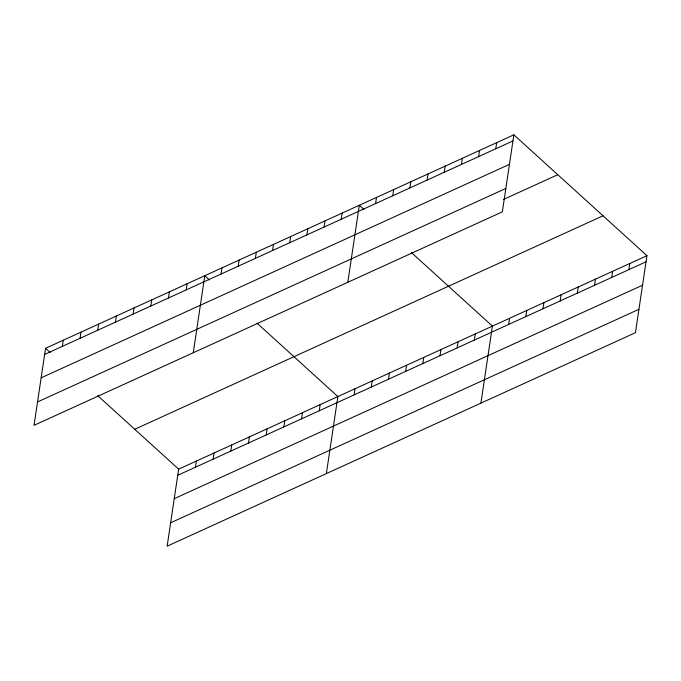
<?xml version="1.0" encoding="UTF-8"?>
<svg xmlns="http://www.w3.org/2000/svg" width="681" height="681" viewBox="0 0 681 681"><rect width="100%" height="100%" fill="white"/><g stroke="black" fill="none" stroke-linecap="round" stroke-linejoin="round"><path stroke-width="1.02" d="M45.559 348.297L34.05 425.327L502.348 211.851L513.857 134.821L45.559 348.297L50.181 352.494M62.337 346.374L63.256 340.228M80.026 338.304L80.945 332.166M97.715 330.242L98.634 324.105M115.412 322.181L116.323 316.035M133.101 314.111L134.021 307.974M150.79 306.05L151.71 299.912M168.479 297.98L169.399 291.843M186.177 289.919L187.088 283.781M193.268 352.741L204.785 275.711L209.407 279.917M97.775 395.712L178.652 469.149L167.143 546.179L635.441 332.703L646.95 255.673L513.857 134.821M221.036 274.026L221.955 267.888M195.43 467.226L196.341 461.088M238.205 266.203L239.125 260.057M213.119 459.156L214.038 453.018M255.375 258.371L256.294 252.234M230.808 451.094L231.727 444.957M272.553 250.548L273.464 244.402M248.497 443.033L249.416 436.887M289.723 242.717L290.634 236.579M266.194 434.963L267.105 428.826M306.893 234.894L307.812 228.748M283.883 426.902L284.803 420.764M324.062 227.062L324.982 220.925M301.572 418.841L302.492 412.695M341.232 219.231L342.151 213.093M319.261 410.771L320.181 404.633M347.812 282.3L359.321 205.27L363.943 209.467M326.361 473.593L337.878 396.572L257.001 323.126M375.571 203.576L376.491 197.439M354.129 394.878L355.048 388.74M392.741 195.753L393.661 189.616M371.298 387.055L372.218 380.917M409.919 187.922L410.83 181.784M388.468 379.223L389.387 373.086M427.089 180.099L428.008 173.961M405.638 371.4L406.557 365.254M444.259 172.267L445.178 166.13M422.807 363.569L423.727 357.431M461.429 164.444L462.348 158.307M439.986 355.746L440.896 349.6M478.598 156.613L479.518 150.475M457.155 347.914L458.066 341.777M495.768 148.79L496.687 142.652M474.325 340.091L475.244 333.945M480.897 403.152L492.414 326.122L411.537 252.685M508.664 324.437L509.584 318.291M525.834 316.605L526.753 310.468M543.004 308.782L543.923 302.636M560.182 300.951L561.093 294.813M577.352 293.128L578.263 286.982M594.522 285.296L595.441 279.159M611.691 277.473L612.611 271.327M628.861 269.642L629.78 263.504M44.648 354.435L512.938 140.958M41.149 377.827L509.448 164.351M37.549 401.935L505.847 188.458M503.404 199.49L557.782 174.702M134.736 429.268L603.034 215.792M178.652 469.149L646.95 255.673M177.732 475.287L646.031 261.81M174.242 498.679L642.532 285.211M170.633 522.787L638.931 309.31"/></g></svg>
